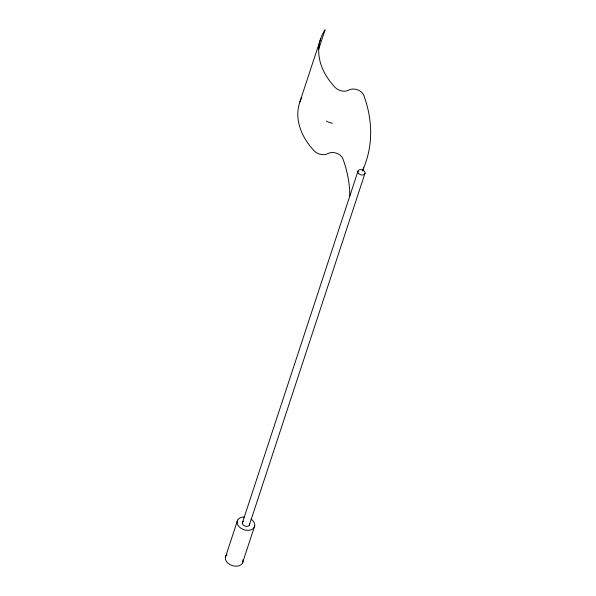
<?xml version="1.0" encoding="UTF-8"?>
<svg xmlns="http://www.w3.org/2000/svg" width="596" height="596" viewBox="0 0 596 596"><rect width="100%" height="100%" fill="white"/><g stroke="black" fill="none" stroke-linecap="round" stroke-linejoin="round"><path stroke-width="0.89" d="M299.863 101.961L320.737 38.472M318.54 49.714L325.088 29.8A74.783 52.411 18.2 0 0 335.079 87.388A9.514 6.668 18.2 0 0 348.816 90.093A9.216 6.459 18.2 0 1 363.791 95.345A182.607 127.991 18.2 0 1 363.769 167.625L362.606 171.149M225.34 557.491L237.648 520.062M242.371 522.848L358.099 170.851M249.322 525.136L365.05 173.138M242.46 563.131L254.775 525.702M362.733 170.031L363.769 167.625M332.546 123.193A9.514 6.668 18.2 0 1 326.429 121.018M301.747 97.506A74.783 52.411 18.2 0 0 314.204 150.87A9.514 6.668 18.2 0 0 327.942 153.582A9.216 6.459 18.2 0 1 342.923 158.834A182.607 127.991 18.2 0 1 349.785 196.062M242.907 559.83A9.089 6.37 18.2 0 1 232.172 565.574A9.089 6.37 18.2 0 1 226.949 554.578M249.5 523.795A3.688 2.585 18.2 0 1 244.688 525.955A3.688 2.585 18.2 0 1 243.667 521.262M251.102 519.168A9.089 6.37 18.2 0 1 251.587 529.606A9.089 6.37 18.2 0 1 237.886 525.098A9.089 6.37 18.2 0 1 244.494 516.993M358.695 173.563A3.688 2.585 18.2 0 0 364.834 173.779A3.688 2.585 18.2 0 0 360.878 169.607A3.688 2.585 18.2 0 0 358.695 173.563"/></g></svg>
